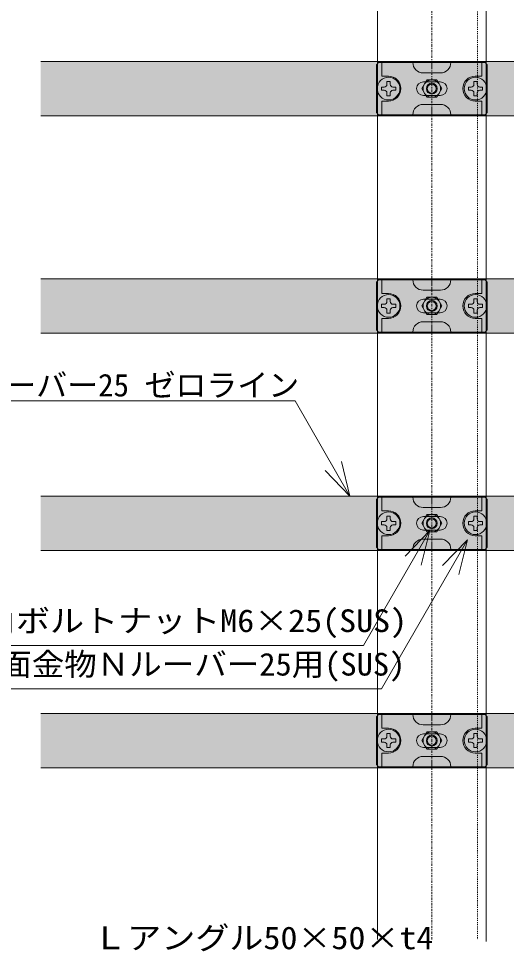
# Model space of a CAD drawing. Units: millimetres, scale not verified. Extents: x -1200 to 1200, y -500 to 500.
# Drawn here: x 893.7 to 938.6, y -10.4 to 75.4 of the extents above; entities that cross this region are included whole.
import ezdxf
from ezdxf.enums import TextEntityAlignment as Align

# ---------------------------------------------------------------- set-up
doc = ezdxf.new("R2010")
doc.units = ezdxf.units.MM
doc.header["$LTSCALE"] = 1.1
doc.linetypes.add('CHAIN1', pattern=[8, 5, -1, 1, -1])
doc.linetypes.add('DASHED1', pattern=[1.8, 1.2, -0.6])
for name, color, linetype, lineweight in [('0-4_ルーバー', 7, 'Continuous', 9), ('0-7_ストリンガー', 7, 'Continuous', 9), ('0-8_背面金物', 7, 'Continuous', 9), ('0-B_文字', 7, 'Continuous', 9)]:
    doc.layers.add(name, color=color, linetype=linetype, lineweight=lineweight)
doc.layers.add('0-6_ハッチング', color=254, linetype='Continuous')
doc.styles.add('ＭＳ ゴシック', font='')
doc.styles.get('ＭＳ ゴシック').set_extended_font_data('MS Gothic')

# ---------------------------------------------------------------- blocks, each defined once
blk = doc.blocks.new('シンボル-27')
at = {"layer": '0-7_ストリンガー'}
for p, q in [((-125, 1650), (-125, -1895)), ((125, 1650), (125, -1900))]:
    blk.add_line(p, q, dxfattribs=at)
at = {"layer": '0-7_ストリンガー', "linetype": 'CHAIN1'}
blk.add_line((0, -1895), (0, 1650), dxfattribs=at)
at = {"layer": '0-7_ストリンガー', "linetype": 'DASHED1'}
blk.add_line((105, 1650), (105, -1895), dxfattribs=at)
blk = doc.blocks.new('グループ-909-1')
at = {"layer": '0-8_背面金物'}
for p, q in [((139419.89, 177534.86), (139414.89, 177529.86)), ((139542.39, 177534.86), (139419.89, 177534.86)), ((139427.39, 177534.86), (139427.39, 177503.61)), ((139542.39, 177534.86), (139664.89, 177534.86)), ((139542.39, 177534.86), (139542.39, 177521.11)), ((139657.39, 177534.86), (139657.39, 177503.61)), ((139664.89, 177534.86), (139669.89, 177529.86)), ((139414.89, 177529.86), (139414.89, 177419.86)), ((139542.39, 177511.11), (139522.39, 177511.11)), ((139542.39, 177511.11), (139562.39, 177511.11)), ((139669.89, 177529.86), (139669.89, 177419.86)), ((139442.39, 177503.61), (139427.39, 177503.61)), ((139561.77, 177490.49), (139523.02, 177490.49)), ((139642.39, 177503.61), (139657.39, 177503.61)), ((139442.39, 177446.11), (139427.39, 177446.11)), ((139427.39, 177414.86), (139427.39, 177446.11)), ((139561.77, 177459.24), (139523.02, 177459.24)), ((139642.39, 177446.11), (139657.39, 177446.11)), ((139657.39, 177414.86), (139657.39, 177446.11)), ((139542.39, 177438.61), (139522.39, 177438.61)), ((139542.39, 177438.61), (139562.39, 177438.61)), ((139542.39, 177428.61), (139542.39, 177414.86)), ((139414.89, 177419.86), (139419.89, 177414.86)), ((139419.89, 177414.86), (139542.39, 177414.86)), ((139664.89, 177414.86), (139542.39, 177414.86)), ((139669.89, 177419.86), (139664.89, 177414.86))]:
    blk.add_line(p, q, dxfattribs=at)
for points in [[(139542.39, 177414.86), (139419.89, 177414.86), (139414.89, 177419.86)], [(139542.39, 177414.86), (139664.89, 177414.86), (139669.89, 177419.86)]]:
    blk.add_lwpolyline(points, dxfattribs=at)
for centre, radius, start, end in [((139522.39, 177534.86), 23.75, 180, 270), ((139562.39, 177534.86), 23.75, 270, 0), ((139442.39, 177474.86), 28.75, 0, 90), ((139523.02, 177474.86), 15.62, 90, 270), ((139561.77, 177474.86), 15.62, 270, 90), ((139642.39, 177474.86), 28.75, 90, 180), ((139442.39, 177474.86), 28.75, 270, 0), ((139642.39, 177474.86), 28.75, 180, 270), ((139522.39, 177414.86), 23.75, 90, 180), ((139562.39, 177414.86), 23.75, 0, 90)]:
    blk.add_arc(centre, radius, start, end, dxfattribs=at)
blk = doc.blocks.new('グループ-910-1')
at = {"layer": '0-8_背面金物'}
for p, q in [((139530.84, 177494.86), (139519.3, 177474.86)), ((139553.94, 177494.86), (139530.84, 177494.86)), ((139565.48, 177474.86), (139553.94, 177494.86)), ((139519.3, 177474.86), (139530.84, 177454.86)), ((139553.94, 177454.86), (139565.48, 177474.86)), ((139530.84, 177454.86), (139553.94, 177454.86))]:
    blk.add_line(p, q, dxfattribs=at)
for radius in [20, 12.5, 10.34]:
    blk.add_circle((139542.39, 177474.86), radius, dxfattribs=at)
blk = doc.blocks.new('グループ-911-1')
at = {"layer": '0-8_背面金物'}
blk.add_line((139432.97, 177478.61), (139426.72, 177478.61), dxfattribs=at)
for points in [[(139446.72, 177484.86), (139446.72, 177491.11), (139439.22, 177491.11), (139439.22, 177484.86)], [(139426.72, 177478.61), (139426.72, 177471.11), (139432.97, 177471.11)], [(139452.97, 177471.11), (139459.22, 177471.11), (139459.22, 177478.61), (139452.97, 177478.61)], [(139439.22, 177464.86), (139439.22, 177458.61), (139446.72, 177458.61), (139446.72, 177464.86)]]:
    blk.add_lwpolyline(points, dxfattribs=at)
blk.add_circle((139442.97, 177474.86), 26, dxfattribs=at)
for centre, start, end in [((139432.97, 177484.86), 270, 0), ((139432.97, 177464.86), 0, 90), ((139452.97, 177484.86), 180, 270), ((139452.97, 177464.86), 90, 180)]:
    blk.add_arc(centre, 6.25, start, end, dxfattribs=at)
blk = doc.blocks.new('グループ-912-1')
at = {"layer": '0-8_背面金物'}
blk.add_line((139632.97, 177478.61), (139626.72, 177478.61), dxfattribs=at)
for points in [[(139646.72, 177484.86), (139646.72, 177491.11), (139639.22, 177491.11), (139639.22, 177484.86)], [(139626.72, 177478.61), (139626.72, 177471.11), (139632.97, 177471.11)], [(139652.97, 177471.11), (139659.22, 177471.11), (139659.22, 177478.61), (139652.97, 177478.61)], [(139639.22, 177464.86), (139639.22, 177458.61), (139646.72, 177458.61), (139646.72, 177464.86)]]:
    blk.add_lwpolyline(points, dxfattribs=at)
blk.add_circle((139642.97, 177474.86), 26, dxfattribs=at)
for centre, start, end in [((139632.97, 177484.86), 270, 0), ((139632.97, 177464.86), 0, 90), ((139652.97, 177484.86), 180, 270), ((139652.97, 177464.86), 90, 180)]:
    blk.add_arc(centre, 6.25, start, end, dxfattribs=at)
blk = doc.blocks.new('グループ-913-1')
at = {"layer": '0-8_背面金物'}
for name in ['グループ-909-1', 'グループ-911-1', 'グループ-910-1', 'グループ-912-1']:
    blk.add_blockref(name, (0, 0), dxfattribs=at)
blk = doc.blocks.new('グループ-919-1')
at = {"layer": '0-8_背面金物'}
blk.add_blockref('グループ-913-1', (0, 0), dxfattribs=at)
blk = doc.blocks.new('グループ-938-1')
at = {"layer": '0-8_背面金物'}
for p, q in [((139419.89, 178034.86), (139414.89, 178029.86)), ((139414.89, 178029.86), (139414.89, 177919.86)), ((139542.39, 178034.86), (139419.89, 178034.86)), ((139427.39, 178034.86), (139427.39, 178003.61)), ((139542.39, 178034.86), (139664.89, 178034.86)), ((139542.39, 178034.86), (139542.39, 178021.11)), ((139657.39, 178034.86), (139657.39, 178003.61)), ((139664.89, 178034.86), (139669.89, 178029.86)), ((139669.89, 178029.86), (139669.89, 177919.86)), ((139442.39, 178003.61), (139427.39, 178003.61)), ((139542.39, 178011.11), (139522.39, 178011.11)), ((139542.39, 178011.11), (139562.39, 178011.11)), ((139642.39, 178003.61), (139657.39, 178003.61)), ((139561.77, 177990.49), (139523.02, 177990.49)), ((139442.39, 177946.11), (139427.39, 177946.11)), ((139427.39, 177914.86), (139427.39, 177946.11)), ((139561.77, 177959.24), (139523.02, 177959.24)), ((139642.39, 177946.11), (139657.39, 177946.11)), ((139657.39, 177914.86), (139657.39, 177946.11)), ((139414.89, 177919.86), (139419.89, 177914.86)), ((139542.39, 177938.61), (139522.39, 177938.61)), ((139542.39, 177938.61), (139562.39, 177938.61)), ((139542.39, 177928.61), (139542.39, 177914.86)), ((139669.89, 177919.86), (139664.89, 177914.86)), ((139419.89, 177914.86), (139542.39, 177914.86)), ((139664.89, 177914.86), (139542.39, 177914.86))]:
    blk.add_line(p, q, dxfattribs=at)
for points in [[(139542.39, 177914.86), (139419.89, 177914.86), (139414.89, 177919.86)], [(139542.39, 177914.86), (139664.89, 177914.86), (139669.89, 177919.86)]]:
    blk.add_lwpolyline(points, dxfattribs=at)
for centre, radius, start, end in [((139522.39, 178034.86), 23.75, 180, 270), ((139562.39, 178034.86), 23.75, 270, 0), ((139442.39, 177974.86), 28.75, 0, 90), ((139642.39, 177974.86), 28.75, 90, 180), ((139523.02, 177974.86), 15.62, 90, 270), ((139561.77, 177974.86), 15.62, 270, 90), ((139442.39, 177974.86), 28.75, 270, 0), ((139642.39, 177974.86), 28.75, 180, 270), ((139522.39, 177914.86), 23.75, 90, 180), ((139562.39, 177914.86), 23.75, 0, 90)]:
    blk.add_arc(centre, radius, start, end, dxfattribs=at)
blk = doc.blocks.new('グループ-939-1')
at = {"layer": '0-8_背面金物'}
for p, q in [((139530.84, 177994.86), (139519.3, 177974.86)), ((139553.94, 177994.86), (139530.84, 177994.86)), ((139565.48, 177974.86), (139553.94, 177994.86)), ((139519.3, 177974.86), (139530.84, 177954.86)), ((139553.94, 177954.86), (139565.48, 177974.86)), ((139530.84, 177954.86), (139553.94, 177954.86))]:
    blk.add_line(p, q, dxfattribs=at)
for radius in [20, 12.5, 10.34]:
    blk.add_circle((139542.39, 177974.86), radius, dxfattribs=at)
blk = doc.blocks.new('グループ-940-1')
at = {"layer": '0-8_背面金物'}
blk.add_line((139432.97, 177978.61), (139426.72, 177978.61), dxfattribs=at)
for points in [[(139446.72, 177984.86), (139446.72, 177991.11), (139439.22, 177991.11), (139439.22, 177984.86)], [(139426.72, 177978.61), (139426.72, 177971.11), (139432.97, 177971.11)], [(139439.22, 177964.86), (139439.22, 177958.61), (139446.72, 177958.61), (139446.72, 177964.86)], [(139452.97, 177971.11), (139459.22, 177971.11), (139459.22, 177978.61), (139452.97, 177978.61)]]:
    blk.add_lwpolyline(points, dxfattribs=at)
blk.add_circle((139442.97, 177974.86), 26, dxfattribs=at)
for centre, start, end in [((139432.97, 177984.86), 270, 0), ((139452.97, 177984.86), 180, 270), ((139432.97, 177964.86), 0, 90), ((139452.97, 177964.86), 90, 180)]:
    blk.add_arc(centre, 6.25, start, end, dxfattribs=at)
blk = doc.blocks.new('グループ-941-1')
at = {"layer": '0-8_背面金物'}
blk.add_line((139632.97, 177978.61), (139626.72, 177978.61), dxfattribs=at)
for points in [[(139646.72, 177984.86), (139646.72, 177991.11), (139639.22, 177991.11), (139639.22, 177984.86)], [(139626.72, 177978.61), (139626.72, 177971.11), (139632.97, 177971.11)], [(139639.22, 177964.86), (139639.22, 177958.61), (139646.72, 177958.61), (139646.72, 177964.86)], [(139652.97, 177971.11), (139659.22, 177971.11), (139659.22, 177978.61), (139652.97, 177978.61)]]:
    blk.add_lwpolyline(points, dxfattribs=at)
blk.add_circle((139642.97, 177974.86), 26, dxfattribs=at)
for centre, start, end in [((139632.97, 177984.86), 270, 0), ((139652.97, 177984.86), 180, 270), ((139632.97, 177964.86), 0, 90), ((139652.97, 177964.86), 90, 180)]:
    blk.add_arc(centre, 6.25, start, end, dxfattribs=at)
blk = doc.blocks.new('グループ-942-1')
at = {"layer": '0-8_背面金物'}
for name in ['グループ-938-1', 'グループ-940-1', 'グループ-939-1', 'グループ-941-1']:
    blk.add_blockref(name, (0, 0), dxfattribs=at)
blk = doc.blocks.new('グループ-948-1')
at = {"layer": '0-8_背面金物'}
blk.add_blockref('グループ-942-1', (0, 0), dxfattribs=at)
blk = doc.blocks.new('グループ-959-1')
at = {"layer": '0-8_背面金物'}
for p, q in [((139419.89, 178534.86), (139414.89, 178529.86)), ((139414.89, 178529.86), (139414.89, 178419.86)), ((139542.39, 178534.86), (139419.89, 178534.86)), ((139427.39, 178534.86), (139427.39, 178503.61)), ((139542.39, 178534.86), (139664.89, 178534.86)), ((139542.39, 178534.86), (139542.39, 178521.11)), ((139657.39, 178534.86), (139657.39, 178503.61)), ((139664.89, 178534.86), (139669.89, 178529.86)), ((139669.89, 178529.86), (139669.89, 178419.86)), ((139442.39, 178503.61), (139427.39, 178503.61)), ((139542.39, 178511.11), (139522.39, 178511.11)), ((139542.39, 178511.11), (139562.39, 178511.11)), ((139642.39, 178503.61), (139657.39, 178503.61)), ((139561.77, 178490.49), (139523.02, 178490.49)), ((139561.77, 178459.24), (139523.02, 178459.24)), ((139442.39, 178446.11), (139427.39, 178446.11)), ((139427.39, 178414.86), (139427.39, 178446.11)), ((139542.39, 178438.61), (139522.39, 178438.61)), ((139542.39, 178438.61), (139562.39, 178438.61)), ((139642.39, 178446.11), (139657.39, 178446.11)), ((139657.39, 178414.86), (139657.39, 178446.11)), ((139414.89, 178419.86), (139419.89, 178414.86)), ((139419.89, 178414.86), (139542.39, 178414.86)), ((139542.39, 178428.61), (139542.39, 178414.86)), ((139664.89, 178414.86), (139542.39, 178414.86)), ((139669.89, 178419.86), (139664.89, 178414.86))]:
    blk.add_line(p, q, dxfattribs=at)
for points in [[(139542.39, 178414.86), (139419.89, 178414.86), (139414.89, 178419.86)], [(139542.39, 178414.86), (139664.89, 178414.86), (139669.89, 178419.86)]]:
    blk.add_lwpolyline(points, dxfattribs=at)
for centre, radius, start, end in [((139522.39, 178534.86), 23.75, 180, 270), ((139562.39, 178534.86), 23.75, 270, 0), ((139442.39, 178474.86), 28.75, 0, 90), ((139642.39, 178474.86), 28.75, 90, 180), ((139523.02, 178474.86), 15.62, 90, 270), ((139561.77, 178474.86), 15.62, 270, 90), ((139442.39, 178474.86), 28.75, 270, 0), ((139642.39, 178474.86), 28.75, 180, 270), ((139522.39, 178414.86), 23.75, 90, 180), ((139562.39, 178414.86), 23.75, 0, 90)]:
    blk.add_arc(centre, radius, start, end, dxfattribs=at)
blk = doc.blocks.new('グループ-960-1')
at = {"layer": '0-8_背面金物'}
for p, q in [((139530.84, 178494.86), (139519.3, 178474.86)), ((139553.94, 178494.86), (139530.84, 178494.86)), ((139565.48, 178474.86), (139553.94, 178494.86)), ((139519.3, 178474.86), (139530.84, 178454.86)), ((139530.84, 178454.86), (139553.94, 178454.86)), ((139553.94, 178454.86), (139565.48, 178474.86))]:
    blk.add_line(p, q, dxfattribs=at)
for radius in [20, 12.5, 10.34]:
    blk.add_circle((139542.39, 178474.86), radius, dxfattribs=at)
blk = doc.blocks.new('グループ-961-1')
at = {"layer": '0-8_背面金物'}
blk.add_line((139432.97, 178478.61), (139426.72, 178478.61), dxfattribs=at)
for points in [[(139426.72, 178478.61), (139426.72, 178471.11), (139432.97, 178471.11)], [(139446.72, 178484.86), (139446.72, 178491.11), (139439.22, 178491.11), (139439.22, 178484.86)], [(139452.97, 178471.11), (139459.22, 178471.11), (139459.22, 178478.61), (139452.97, 178478.61)], [(139439.22, 178464.86), (139439.22, 178458.61), (139446.72, 178458.61), (139446.72, 178464.86)]]:
    blk.add_lwpolyline(points, dxfattribs=at)
blk.add_circle((139442.97, 178474.86), 26, dxfattribs=at)
for centre, start, end in [((139432.97, 178484.86), 270, 0), ((139452.97, 178484.86), 180, 270), ((139432.97, 178464.86), 0, 90), ((139452.97, 178464.86), 90, 180)]:
    blk.add_arc(centre, 6.25, start, end, dxfattribs=at)
blk = doc.blocks.new('グループ-962-1')
at = {"layer": '0-8_背面金物'}
blk.add_line((139632.97, 178478.61), (139626.72, 178478.61), dxfattribs=at)
for points in [[(139626.72, 178478.61), (139626.72, 178471.11), (139632.97, 178471.11)], [(139646.72, 178484.86), (139646.72, 178491.11), (139639.22, 178491.11), (139639.22, 178484.86)], [(139652.97, 178471.11), (139659.22, 178471.11), (139659.22, 178478.61), (139652.97, 178478.61)], [(139639.22, 178464.86), (139639.22, 178458.61), (139646.72, 178458.61), (139646.72, 178464.86)]]:
    blk.add_lwpolyline(points, dxfattribs=at)
blk.add_circle((139642.97, 178474.86), 26, dxfattribs=at)
for centre, start, end in [((139632.97, 178484.86), 270, 0), ((139652.97, 178484.86), 180, 270), ((139632.97, 178464.86), 0, 90), ((139652.97, 178464.86), 90, 180)]:
    blk.add_arc(centre, 6.25, start, end, dxfattribs=at)
blk = doc.blocks.new('グループ-963-1')
at = {"layer": '0-8_背面金物'}
for name in ['グループ-959-1', 'グループ-961-1', 'グループ-962-1', 'グループ-960-1']:
    blk.add_blockref(name, (0, 0), dxfattribs=at)
blk = doc.blocks.new('グループ-969-1')
at = {"layer": '0-8_背面金物'}
blk.add_blockref('グループ-963-1', (0, 0), dxfattribs=at)
blk = doc.blocks.new('グループ-980-1')
at = {"layer": '0-8_背面金物'}
for p, q in [((139419.89, 179034.86), (139414.89, 179029.86)), ((139542.39, 179034.86), (139419.89, 179034.86)), ((139427.39, 179034.86), (139427.39, 179003.61)), ((139542.39, 179034.86), (139664.89, 179034.86)), ((139542.39, 179034.86), (139542.39, 179021.11)), ((139657.39, 179034.86), (139657.39, 179003.61)), ((139664.89, 179034.86), (139669.89, 179029.86)), ((139414.89, 179029.86), (139414.89, 178919.86)), ((139669.89, 179029.86), (139669.89, 178919.86)), ((139442.39, 179003.61), (139427.39, 179003.61)), ((139542.39, 179011.11), (139522.39, 179011.11)), ((139561.77, 178990.49), (139523.02, 178990.49)), ((139542.39, 179011.11), (139562.39, 179011.11)), ((139642.39, 179003.61), (139657.39, 179003.61)), ((139561.77, 178959.24), (139523.02, 178959.24)), ((139442.39, 178946.11), (139427.39, 178946.11)), ((139427.39, 178914.86), (139427.39, 178946.11)), ((139542.39, 178938.61), (139522.39, 178938.61)), ((139542.39, 178938.61), (139562.39, 178938.61)), ((139542.39, 178928.61), (139542.39, 178914.86)), ((139642.39, 178946.11), (139657.39, 178946.11)), ((139657.39, 178914.86), (139657.39, 178946.11)), ((139414.89, 178919.86), (139419.89, 178914.86)), ((139419.89, 178914.86), (139542.39, 178914.86)), ((139664.89, 178914.86), (139542.39, 178914.86)), ((139669.89, 178919.86), (139664.89, 178914.86))]:
    blk.add_line(p, q, dxfattribs=at)
for points in [[(139542.39, 178914.86), (139419.89, 178914.86), (139414.89, 178919.86)], [(139542.39, 178914.86), (139664.89, 178914.86), (139669.89, 178919.86)]]:
    blk.add_lwpolyline(points, dxfattribs=at)
for centre, radius, start, end in [((139522.39, 179034.86), 23.75, 180, 270), ((139562.39, 179034.86), 23.75, 270, 0), ((139442.39, 178974.86), 28.75, 0, 90), ((139523.02, 178974.86), 15.62, 90, 270), ((139561.77, 178974.86), 15.62, 270, 90), ((139642.39, 178974.86), 28.75, 90, 180), ((139442.39, 178974.86), 28.75, 270, 0), ((139642.39, 178974.86), 28.75, 180, 270), ((139522.39, 178914.86), 23.75, 90, 180), ((139562.39, 178914.86), 23.75, 0, 90)]:
    blk.add_arc(centre, radius, start, end, dxfattribs=at)
blk = doc.blocks.new('グループ-981-1')
at = {"layer": '0-8_背面金物'}
for p, q in [((139530.84, 178994.86), (139519.3, 178974.86)), ((139553.94, 178994.86), (139530.84, 178994.86)), ((139565.48, 178974.86), (139553.94, 178994.86)), ((139519.3, 178974.86), (139530.84, 178954.86)), ((139553.94, 178954.86), (139565.48, 178974.86)), ((139530.84, 178954.86), (139553.94, 178954.86))]:
    blk.add_line(p, q, dxfattribs=at)
for radius in [20, 12.5, 10.34]:
    blk.add_circle((139542.39, 178974.86), radius, dxfattribs=at)
blk = doc.blocks.new('グループ-982-1')
at = {"layer": '0-8_背面金物'}
blk.add_line((139432.97, 178978.61), (139426.72, 178978.61), dxfattribs=at)
for points in [[(139446.72, 178984.86), (139446.72, 178991.11), (139439.22, 178991.11), (139439.22, 178984.86)], [(139426.72, 178978.61), (139426.72, 178971.11), (139432.97, 178971.11)], [(139452.97, 178971.11), (139459.22, 178971.11), (139459.22, 178978.61), (139452.97, 178978.61)], [(139439.22, 178964.86), (139439.22, 178958.61), (139446.72, 178958.61), (139446.72, 178964.86)]]:
    blk.add_lwpolyline(points, dxfattribs=at)
blk.add_circle((139442.97, 178974.86), 26, dxfattribs=at)
for centre, start, end in [((139432.97, 178984.86), 270, 0), ((139432.97, 178964.86), 0, 90), ((139452.97, 178984.86), 180, 270), ((139452.97, 178964.86), 90, 180)]:
    blk.add_arc(centre, 6.25, start, end, dxfattribs=at)
blk = doc.blocks.new('グループ-983-1')
at = {"layer": '0-8_背面金物'}
blk.add_line((139632.97, 178978.61), (139626.72, 178978.61), dxfattribs=at)
for points in [[(139646.72, 178984.86), (139646.72, 178991.11), (139639.22, 178991.11), (139639.22, 178984.86)], [(139626.72, 178978.61), (139626.72, 178971.11), (139632.97, 178971.11)], [(139652.97, 178971.11), (139659.22, 178971.11), (139659.22, 178978.61), (139652.97, 178978.61)], [(139639.22, 178964.86), (139639.22, 178958.61), (139646.72, 178958.61), (139646.72, 178964.86)]]:
    blk.add_lwpolyline(points, dxfattribs=at)
blk.add_circle((139642.97, 178974.86), 26, dxfattribs=at)
for centre, start, end in [((139632.97, 178984.86), 270, 0), ((139632.97, 178964.86), 0, 90), ((139652.97, 178984.86), 180, 270), ((139652.97, 178964.86), 90, 180)]:
    blk.add_arc(centre, 6.25, start, end, dxfattribs=at)
blk = doc.blocks.new('グループ-984-1')
at = {"layer": '0-8_背面金物'}
for name in ['グループ-980-1', 'グループ-982-1', 'グループ-981-1', 'グループ-983-1']:
    blk.add_blockref(name, (0, 0), dxfattribs=at)
blk = doc.blocks.new('グループ-990-1')
at = {"layer": '0-8_背面金物'}
blk.add_blockref('グループ-984-1', (0, 0), dxfattribs=at)

msp = doc.modelspace()

# ---------------------------------------------------------------- linework, layer by layer
at = {"layer": '0-4_ルーバー'}
for p, q in [((967.696, 71.495), (895.696, 71.495)), ((895.696, 66.495), (967.696, 66.495)), ((967.696, 51.495), (895.696, 51.495)), ((895.696, 46.495), (967.696, 46.495)), ((967.696, 31.495), (895.696, 31.495)), ((895.696, 26.495), (967.696, 26.495)), ((967.696, 11.495), (895.696, 11.495)), ((895.696, 6.495), (967.696, 6.495))]:
    msp.add_line(p, q, dxfattribs=at)
at = {"layer": '0-6_ハッチング'}
for points in [[(895.696, 66.495), (895.696, 71.495), (967.696, 66.495), (967.696, 71.495)], [(895.696, 46.495), (895.696, 51.495), (967.696, 46.495), (967.696, 51.495)], [(895.696, 26.495), (895.696, 31.495), (967.696, 26.495), (967.696, 31.495)], [(895.696, 6.495), (895.696, 11.495), (967.696, 6.495), (967.696, 11.495)]]:
    msp.add_solid(points, dxfattribs=at)
at = {"layer": '0-B_文字'}
for p, q in [((919.105, 40.256), (889.583, 40.256)), ((919.105, 40.256), (924.163, 31.495)), ((925.396, 17.75), (931.511, 28.343)), ((927.058, 13.752), (934.971, 27.458)), ((925.396, 17.75), (887.286, 17.75)), ((927.058, 13.752), (889.006, 13.752))]:
    msp.add_line(p, q, dxfattribs=at)
for points in [[(923.368, 34.684), (924.163, 31.495), (921.88, 33.859)], [(929.228, 25.978), (931.511, 28.343), (930.716, 25.153)], [(932.688, 25.094), (934.971, 27.458), (934.176, 24.269)]]:
    msp.add_lwpolyline(points, dxfattribs=at)

# ---------------------------------------------------------------- block references
at = {"layer": '0-7_ストリンガー', "xscale": 0.04, "yscale": 0.04}
msp.add_blockref('シンボル-27', (931.696, 66.495), dxfattribs=at)
at = {"layer": '0-8_背面金物', "xscale": 0.04, "yscale": 0.04}
for name in ['グループ-990-1', 'グループ-969-1', 'グループ-948-1', 'グループ-919-1']:
    msp.add_blockref(name, (-4650, -7090), dxfattribs=at)

# ---------------------------------------------------------------- texts
at = {"layer": '0-B_文字', "style": 'ＭＳ ゴシック'}
msp.add_text('ルーバー25 ゼロライン', height=2.089, dxfattribs=at).set_placement((889.583, 40.037), align=Align.BOTTOM_LEFT)
for s, height, width, p in [('四角ボルトナットM6×25(SUS)', 2.089, 1.1, (887.149, 18.355)), ('背面金物Ｎルーバー25用(SUS)', 2.089, 1.05, (888.889, 14.351)), ('Ｌアングル50×50×t4', 2.09, 1.1, (900.52, -10.832))]:
    msp.add_text(s, height=height, dxfattribs=dict(at, width=width)).set_placement(p, align=Align.BOTTOM_LEFT)

doc.saveas('drawing.dxf')
